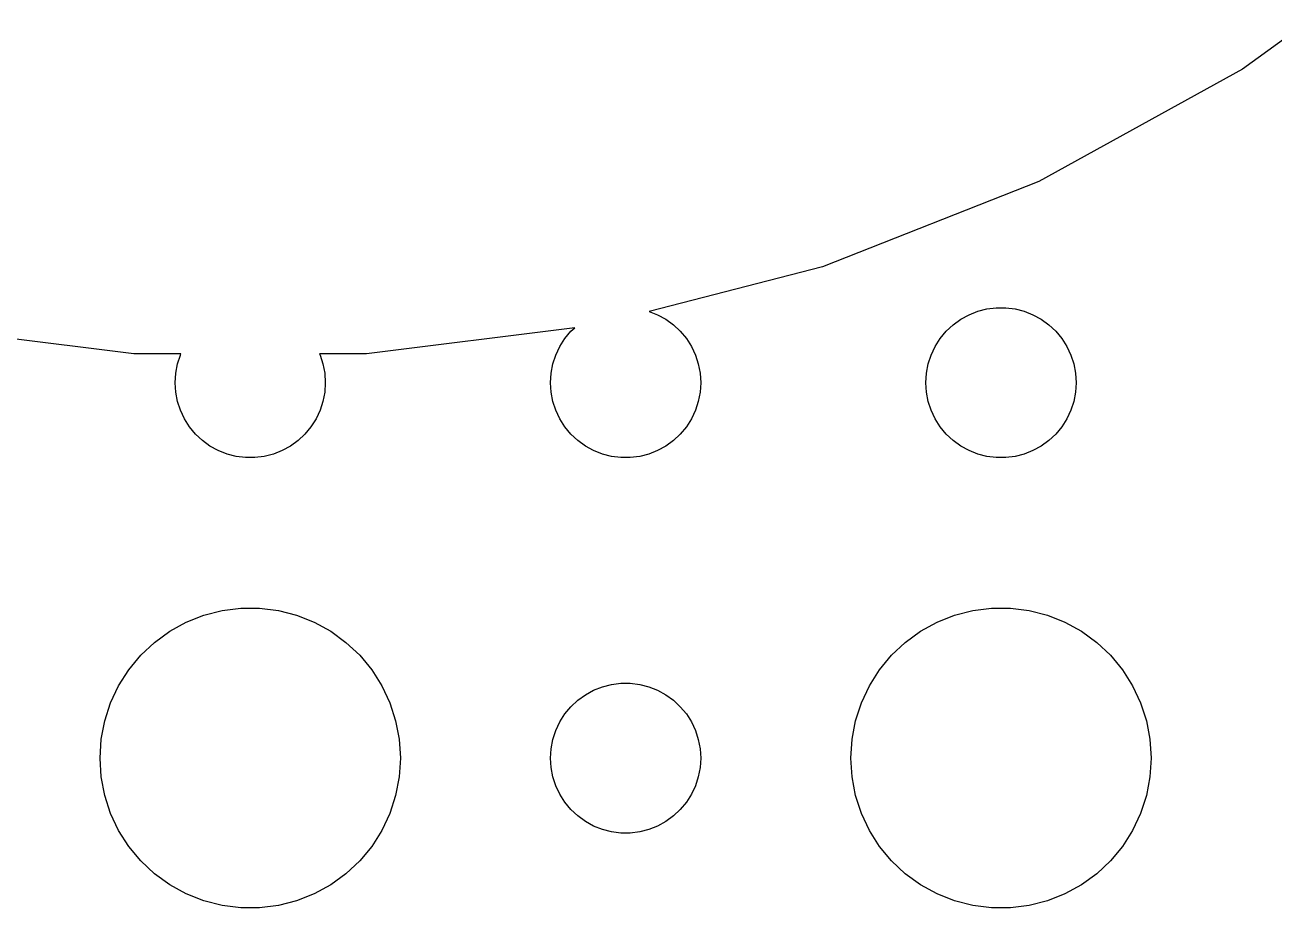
# Model space of a CAD drawing. Header units: metres. Extents: x -97 to 97, y -97 to 97.
# Drawn here: x -4.5 to 20.48, y -47.99 to -30.36 of the extents above; entities that cross this region are included whole.
import ezdxf

# ---------------------------------------------------------------- set-up
doc = ezdxf.new("R2010")
doc.units = ezdxf.units.M

msp = doc.modelspace()

# ---------------------------------------------------------------- linework, layer by layer
for p, q in [((21.0437, -30.3551), (19.8256, -31.2401)), ((19.8256, -31.2401), (15.7538, -33.4786)), ((15.7538, -33.4786), (11.4336, -35.1891)), ((11.4336, -35.1891), (7.97369, -36.0774)), ((7.97369, -36.0774), (8.13866, -36.1428)), ((8.13866, -36.1428), (8.30373, -36.2335)), ((14.1963, -36.2335), (14.3613, -36.1428)), ((14.3613, -36.1428), (14.5365, -36.0734)), ((14.5365, -36.0734), (14.7189, -36.0266)), ((14.7189, -36.0266), (14.9058, -36.003)), ((14.9058, -36.003), (15.0942, -36.003)), ((15.0942, -36.003), (15.2811, -36.0266)), ((15.2811, -36.0266), (15.4635, -36.0734)), ((15.4635, -36.0734), (15.6387, -36.1428)), ((15.6387, -36.1428), (15.8037, -36.2335)), ((-2.32324, -36.927), (-6.48286, -36.4015)), ((6.48286, -36.4015), (2.32324, -36.927)), ((6.40654, -36.4732), (6.48286, -36.4015)), ((8.30373, -36.2335), (8.45613, -36.3442)), ((8.45613, -36.3442), (8.59344, -36.4732)), ((13.9065, -36.4732), (14.0439, -36.3442)), ((14.0439, -36.3442), (14.1963, -36.2335)), ((15.8037, -36.2335), (15.9561, -36.3442)), ((15.9561, -36.3442), (16.0934, -36.4732)), ((6.18553, -36.7774), (6.28647, -36.6183)), ((6.28647, -36.6183), (6.40654, -36.4732)), ((8.59344, -36.4732), (8.71352, -36.6183)), ((8.71352, -36.6183), (8.81445, -36.7774)), ((13.6855, -36.7774), (13.7865, -36.6183)), ((13.7865, -36.6183), (13.9065, -36.4732)), ((16.0934, -36.4732), (16.2135, -36.6183)), ((16.2135, -36.6183), (16.3145, -36.7774)), ((-1.38486, -36.927), (-2.32324, -36.927)), ((-1.45287, -37.127), (-1.39465, -36.9478)), ((-1.39465, -36.9478), (-1.38486, -36.927)), ((2.32324, -36.927), (1.38486, -36.927)), ((1.38486, -36.927), (1.39465, -36.9478)), ((1.39465, -36.9478), (1.45287, -37.127)), ((6.04712, -37.127), (6.10533, -36.9478)), ((6.10533, -36.9478), (6.18553, -36.7774)), ((8.81445, -36.7774), (8.89465, -36.9478)), ((8.89465, -36.9478), (8.95287, -37.127)), ((13.5471, -37.127), (13.6053, -36.9478)), ((13.6053, -36.9478), (13.6855, -36.7774)), ((16.3145, -36.7774), (16.3947, -36.9478)), ((16.3947, -36.9478), (16.4529, -37.127)), ((-1.48816, -37.312), (-1.45287, -37.127)), ((1.45287, -37.127), (1.48816, -37.312)), ((6.01183, -37.312), (6.04712, -37.127)), ((8.95287, -37.127), (8.98816, -37.312)), ((13.5118, -37.312), (13.5471, -37.127)), ((16.4529, -37.127), (16.4882, -37.312)), ((-1.5, -37.5), (-1.48816, -37.312)), ((1.48816, -37.312), (1.5, -37.5)), ((6, -37.5), (6.01183, -37.312)), ((8.98816, -37.312), (9, -37.5)), ((13.5, -37.5), (13.5118, -37.312)), ((16.4882, -37.312), (16.5, -37.5)), ((-1.48816, -37.688), (-1.5, -37.5)), ((-1.45287, -37.873), (-1.48816, -37.688)), ((1.48816, -37.688), (1.45287, -37.873)), ((1.5, -37.5), (1.48816, -37.688)), ((6.01183, -37.688), (6, -37.5)), ((6.04712, -37.873), (6.01183, -37.688)), ((8.98816, -37.688), (8.95287, -37.873)), ((9, -37.5), (8.98816, -37.688)), ((13.5118, -37.688), (13.5, -37.5)), ((13.5471, -37.873), (13.5118, -37.688)), ((16.4882, -37.688), (16.4529, -37.873)), ((16.5, -37.5), (16.4882, -37.688)), ((-1.39465, -38.0522), (-1.45287, -37.873)), ((1.45287, -37.873), (1.39465, -38.0522)), ((6.10533, -38.0522), (6.04712, -37.873)), ((8.95287, -37.873), (8.89465, -38.0522)), ((13.6053, -38.0522), (13.5471, -37.873)), ((16.4529, -37.873), (16.3947, -38.0522)), ((-1.31445, -38.2226), (-1.39465, -38.0522)), ((1.39465, -38.0522), (1.31445, -38.2226)), ((6.18553, -38.2226), (6.10533, -38.0522)), ((8.89465, -38.0522), (8.81445, -38.2226)), ((13.6855, -38.2226), (13.6053, -38.0522)), ((16.3947, -38.0522), (16.3145, -38.2226)), ((-1.21352, -38.3817), (-1.31445, -38.2226)), ((-1.09344, -38.5268), (-1.21352, -38.3817)), ((1.21352, -38.3817), (1.09344, -38.5268)), ((1.31445, -38.2226), (1.21352, -38.3817)), ((6.28647, -38.3817), (6.18553, -38.2226)), ((6.40654, -38.5268), (6.28647, -38.3817)), ((8.71352, -38.3817), (8.59344, -38.5268)), ((8.81445, -38.2226), (8.71352, -38.3817)), ((13.7865, -38.3817), (13.6855, -38.2226)), ((13.9065, -38.5268), (13.7865, -38.3817)), ((16.2135, -38.3817), (16.0934, -38.5268)), ((16.3145, -38.2226), (16.2135, -38.3817)), ((-0.95613, -38.6558), (-1.09344, -38.5268)), ((-0.80373, -38.7665), (-0.95613, -38.6558)), ((0.95613, -38.6558), (0.80373, -38.7665)), ((1.09344, -38.5268), (0.95613, -38.6558)), ((6.54385, -38.6558), (6.40654, -38.5268)), ((6.69626, -38.7665), (6.54385, -38.6558)), ((8.45613, -38.6558), (8.30373, -38.7665)), ((8.59344, -38.5268), (8.45613, -38.6558)), ((14.0439, -38.6558), (13.9065, -38.5268)), ((14.1963, -38.7665), (14.0439, -38.6558)), ((15.9561, -38.6558), (15.8037, -38.7665)), ((16.0934, -38.5268), (15.9561, -38.6558)), ((-0.63866, -38.8572), (-0.80373, -38.7665)), ((-0.46352, -38.9266), (-0.63866, -38.8572)), ((-0.28107, -38.9734), (-0.46352, -38.9266)), ((0.46352, -38.9266), (0.28107, -38.9734)), ((0.63866, -38.8572), (0.46352, -38.9266)), ((0.80373, -38.7665), (0.63866, -38.8572)), ((6.86133, -38.8572), (6.69626, -38.7665)), ((7.03647, -38.9266), (6.86133, -38.8572)), ((7.21892, -38.9734), (7.03647, -38.9266)), ((7.96352, -38.9266), (7.78107, -38.9734)), ((8.13866, -38.8572), (7.96352, -38.9266)), ((8.30373, -38.7665), (8.13866, -38.8572)), ((14.3613, -38.8572), (14.1963, -38.7665)), ((14.5365, -38.9266), (14.3613, -38.8572)), ((14.7189, -38.9734), (14.5365, -38.9266)), ((15.4635, -38.9266), (15.2811, -38.9734)), ((15.6387, -38.8572), (15.4635, -38.9266)), ((15.8037, -38.7665), (15.6387, -38.8572)), ((-0.09418, -38.997), (-0.28107, -38.9734)), ((0.09418, -38.997), (-0.09418, -38.997)), ((0.28107, -38.9734), (0.09418, -38.997)), ((7.40581, -38.997), (7.21892, -38.9734)), ((7.59418, -38.997), (7.40581, -38.997)), ((7.78107, -38.9734), (7.59418, -38.997)), ((14.9058, -38.997), (14.7189, -38.9734)), ((15.0942, -38.997), (14.9058, -38.997)), ((15.2811, -38.9734), (15.0942, -38.997)), ((-1.27733, -42.2855), (-0.92705, -42.1468)), ((-0.92705, -42.1468), (-0.56213, -42.0531)), ((-0.56213, -42.0531), (-0.18837, -42.0059)), ((-0.18837, -42.0059), (0.18837, -42.0059)), ((0.18837, -42.0059), (0.56213, -42.0531)), ((0.56213, -42.0531), (0.92705, -42.1468)), ((0.92705, -42.1468), (1.27733, -42.2855)), ((13.7227, -42.2855), (14.0729, -42.1468)), ((14.0729, -42.1468), (14.4379, -42.0531)), ((14.4379, -42.0531), (14.8116, -42.0059)), ((14.8116, -42.0059), (15.1884, -42.0059)), ((15.1884, -42.0059), (15.5621, -42.0531)), ((15.5621, -42.0531), (15.927, -42.1468)), ((15.927, -42.1468), (16.2773, -42.2855)), ((-1.60747, -42.467), (-1.27733, -42.2855)), ((1.27733, -42.2855), (1.60747, -42.467)), ((13.3925, -42.467), (13.7227, -42.2855)), ((16.2773, -42.2855), (16.6075, -42.467)), ((-2.1869, -42.9464), (-1.91226, -42.6885)), ((-1.91226, -42.6885), (-1.60747, -42.467)), ((1.60747, -42.467), (1.91226, -42.6885)), ((1.91226, -42.6885), (2.1869, -42.9464)), ((12.8131, -42.9464), (13.0877, -42.6885)), ((13.0877, -42.6885), (13.3925, -42.467)), ((16.6075, -42.467), (16.9123, -42.6885)), ((16.9123, -42.6885), (17.1869, -42.9464)), ((-2.42705, -43.2366), (-2.1869, -42.9464)), ((2.1869, -42.9464), (2.42705, -43.2366)), ((12.5729, -43.2366), (12.8131, -42.9464)), ((17.1869, -42.9464), (17.427, -43.2366)), ((-2.62891, -43.5547), (-2.42705, -43.2366)), ((2.42705, -43.2366), (2.62891, -43.5547)), ((12.3711, -43.5547), (12.5729, -43.2366)), ((17.427, -43.2366), (17.6289, -43.5547)), ((-2.78932, -43.8956), (-2.62891, -43.5547)), ((2.62891, -43.5547), (2.78932, -43.8956)), ((6.69626, -43.7335), (6.86133, -43.6428)), ((6.86133, -43.6428), (7.03647, -43.5734)), ((7.03647, -43.5734), (7.21892, -43.5266)), ((7.21892, -43.5266), (7.40581, -43.503)), ((7.40581, -43.503), (7.59418, -43.503)), ((7.59418, -43.503), (7.78107, -43.5266)), ((7.78107, -43.5266), (7.96352, -43.5734)), ((7.96352, -43.5734), (8.13866, -43.6428)), ((8.13866, -43.6428), (8.30373, -43.7335)), ((12.2107, -43.8956), (12.3711, -43.5547)), ((17.6289, -43.5547), (17.7893, -43.8956)), ((-2.90575, -44.2539), (-2.78932, -43.8956)), ((2.78932, -43.8956), (2.90575, -44.2539)), ((6.40654, -43.9732), (6.54385, -43.8442)), ((6.54385, -43.8442), (6.69626, -43.7335)), ((8.30373, -43.7335), (8.45613, -43.8442)), ((8.45613, -43.8442), (8.59344, -43.9732)), ((12.0942, -44.2539), (12.2107, -43.8956)), ((17.7893, -43.8956), (17.9057, -44.2539)), ((6.18553, -44.2774), (6.28647, -44.1183)), ((6.28647, -44.1183), (6.40654, -43.9732)), ((8.59344, -43.9732), (8.71352, -44.1183)), ((8.71352, -44.1183), (8.81445, -44.2774)), ((-2.97633, -44.624), (-2.90575, -44.2539)), ((2.90575, -44.2539), (2.97633, -44.624)), ((6.04712, -44.627), (6.10533, -44.4478)), ((6.10533, -44.4478), (6.18553, -44.2774)), ((8.81445, -44.2774), (8.89465, -44.4478)), ((8.89465, -44.4478), (8.95287, -44.627)), ((12.0237, -44.624), (12.0942, -44.2539)), ((17.9057, -44.2539), (17.9763, -44.624)), ((-3, -45), (-2.97633, -44.624)), ((2.97633, -44.624), (3, -45)), ((6.01183, -44.812), (6.04712, -44.627)), ((8.95287, -44.627), (8.98816, -44.812)), ((12, -45), (12.0237, -44.624)), ((17.9763, -44.624), (18, -45)), ((6, -45), (6.01183, -44.812)), ((8.98816, -44.812), (9, -45)), ((-2.97633, -45.376), (-3, -45)), ((3, -45), (2.97633, -45.376)), ((6.01183, -45.188), (6, -45)), ((6.04712, -45.373), (6.01183, -45.188)), ((8.98816, -45.188), (8.95287, -45.373)), ((9, -45), (8.98816, -45.188)), ((12.0237, -45.376), (12, -45)), ((18, -45), (17.9763, -45.376)), ((-2.90575, -45.7461), (-2.97633, -45.376)), ((2.97633, -45.376), (2.90575, -45.7461)), ((6.10533, -45.5522), (6.04712, -45.373)), ((8.95287, -45.373), (8.89465, -45.5522)), ((12.0942, -45.7461), (12.0237, -45.376)), ((17.9763, -45.376), (17.9057, -45.7461)), ((6.18553, -45.7226), (6.10533, -45.5522)), ((8.89465, -45.5522), (8.81445, -45.7226)), ((-2.78932, -46.1044), (-2.90575, -45.7461)), ((2.90575, -45.7461), (2.78932, -46.1044)), ((6.28647, -45.8817), (6.18553, -45.7226)), ((6.40654, -46.0268), (6.28647, -45.8817)), ((8.71352, -45.8817), (8.59344, -46.0268)), ((8.81445, -45.7226), (8.71352, -45.8817)), ((12.2107, -46.1044), (12.0942, -45.7461)), ((17.9057, -45.7461), (17.7893, -46.1044)), ((-2.62891, -46.4453), (-2.78932, -46.1044)), ((2.78932, -46.1044), (2.62891, -46.4453)), ((6.54385, -46.1558), (6.40654, -46.0268)), ((6.69626, -46.2665), (6.54385, -46.1558)), ((8.45613, -46.1558), (8.30373, -46.2665)), ((8.59344, -46.0268), (8.45613, -46.1558)), ((12.3711, -46.4453), (12.2107, -46.1044)), ((17.7893, -46.1044), (17.6289, -46.4453)), ((-2.42705, -46.7634), (-2.62891, -46.4453)), ((2.62891, -46.4453), (2.42705, -46.7634)), ((6.86133, -46.3572), (6.69626, -46.2665)), ((7.03647, -46.4266), (6.86133, -46.3572)), ((7.21892, -46.4734), (7.03647, -46.4266)), ((7.96352, -46.4266), (7.78107, -46.4734)), ((8.13866, -46.3572), (7.96352, -46.4266)), ((8.30373, -46.2665), (8.13866, -46.3572)), ((12.5729, -46.7634), (12.3711, -46.4453)), ((17.6289, -46.4453), (17.427, -46.7634)), ((7.40581, -46.497), (7.21892, -46.4734)), ((7.59418, -46.497), (7.40581, -46.497)), ((7.78107, -46.4734), (7.59418, -46.497)), ((-2.1869, -47.0536), (-2.42705, -46.7634)), ((2.42705, -46.7634), (2.1869, -47.0536)), ((12.8131, -47.0536), (12.5729, -46.7634)), ((17.427, -46.7634), (17.1869, -47.0536)), ((-1.91226, -47.3115), (-2.1869, -47.0536)), ((2.1869, -47.0536), (1.91226, -47.3115)), ((13.0877, -47.3115), (12.8131, -47.0536)), ((17.1869, -47.0536), (16.9123, -47.3115)), ((-1.60747, -47.533), (-1.91226, -47.3115)), ((1.91226, -47.3115), (1.60747, -47.533)), ((13.3925, -47.533), (13.0877, -47.3115)), ((16.9123, -47.3115), (16.6075, -47.533)), ((-1.27733, -47.7145), (-1.60747, -47.533)), ((1.60747, -47.533), (1.27733, -47.7145)), ((13.7227, -47.7145), (13.3925, -47.533)), ((16.6075, -47.533), (16.2773, -47.7145)), ((-0.92705, -47.8532), (-1.27733, -47.7145)), ((-0.56213, -47.9469), (-0.92705, -47.8532)), ((-0.18837, -47.9941), (-0.56213, -47.9469)), ((0.56213, -47.9469), (0.18837, -47.9941)), ((0.92705, -47.8532), (0.56213, -47.9469)), ((1.27733, -47.7145), (0.92705, -47.8532)), ((14.0729, -47.8532), (13.7227, -47.7145)), ((14.4379, -47.9469), (14.0729, -47.8532)), ((14.8116, -47.9941), (14.4379, -47.9469)), ((15.5621, -47.9469), (15.1884, -47.9941)), ((15.927, -47.8532), (15.5621, -47.9469)), ((16.2773, -47.7145), (15.927, -47.8532)), ((0.18837, -47.9941), (-0.18837, -47.9941)), ((15.1884, -47.9941), (14.8116, -47.9941))]:
    msp.add_line(p, q)

doc.saveas('drawing.dxf')
